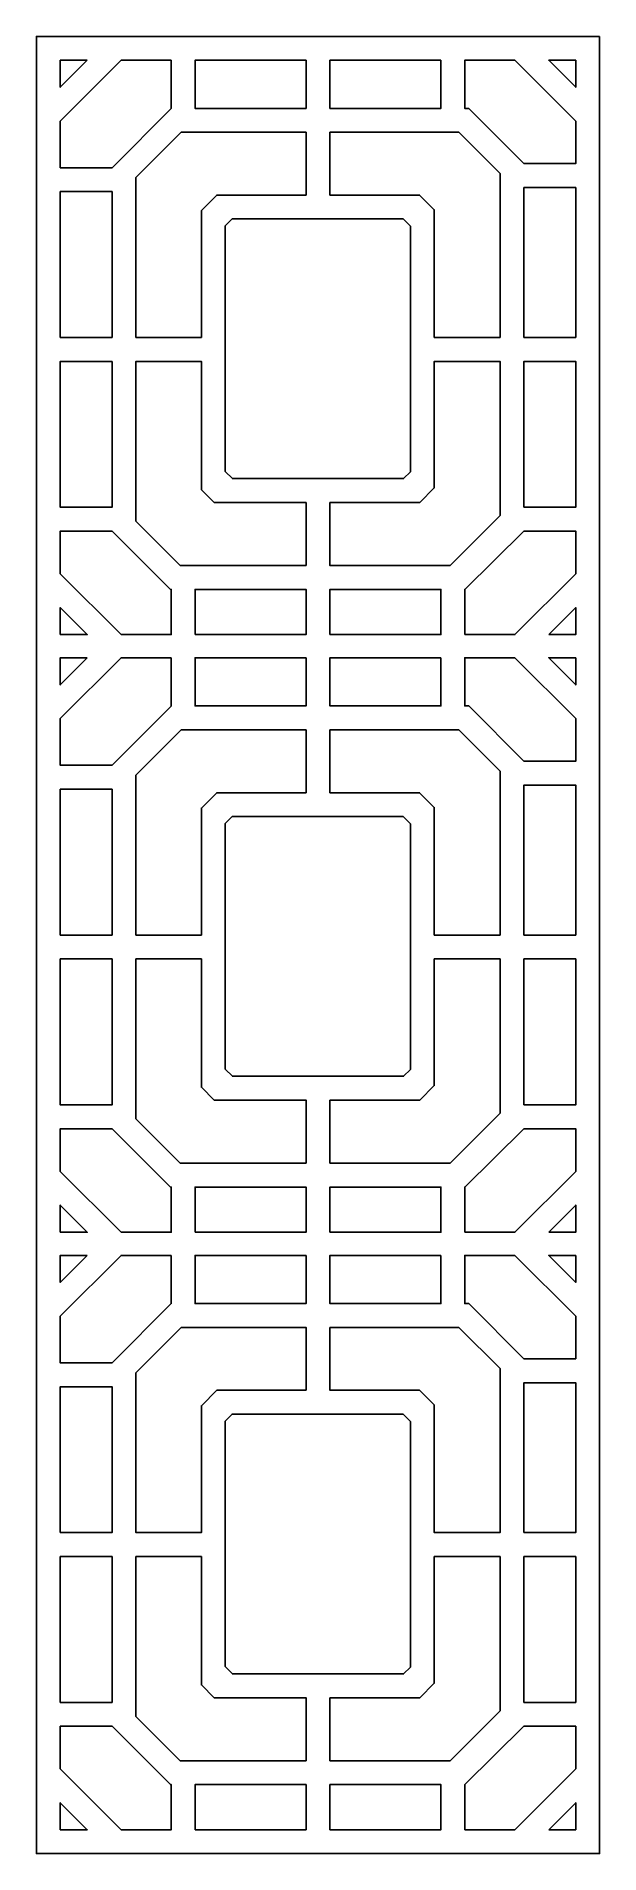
# Model space of a CAD drawing. Header units: centimetres. Extents: x -27 to -21.4, y -9 to 9.
import ezdxf

# ---------------------------------------------------------------- set-up
doc = ezdxf.new("R2010")
doc.units = ezdxf.units.CM
doc.header["$MEASUREMENT"] = 0
doc.layers.add('layer 1', color=7, linetype='Continuous')

msp = doc.modelspace()

# ---------------------------------------------------------------- linework, layer by layer
at = {"layer": 'layer 1', "color": 250}
for points, knots in [([(-21.41996, 9.00077), (-21.41996, 9.00077), (-26.99914, 9.00077), (-26.99914, 9.00077), (-26.99914, 9.00077), (-26.99914, 3.08145), (-26.99914, -3.08089), (-26.99914, -9.00021), (-26.99914, -9.00021), (-26.99914, -9.00021), (-21.41996, -9.00021), (-21.41996, -9.00021), (-21.41996, -9.00021), (-21.41996, -3.08089), (-21.41996, 3.08145), (-21.41996, 9.00077)], [0, 0, 0, 0, 0.2, 0.2, 0.2, 0.2, 0.4, 0.4, 0.4, 0.4, 0.6, 0.6, 0.6, 0.6, 1, 1, 1, 1]), ([(-25.6637, 8.76411), (-25.6637, 8.76411), (-26.16031, 8.76411), (-26.16031, 8.76411), (-26.16031, 8.76411), (-26.16031, 8.76411), (-26.76246, 8.16196), (-26.76246, 8.16196), (-26.76246, 8.16196), (-26.76246, 8.00791), (-26.76246, 7.85387), (-26.76246, 7.69982), (-26.76246, 7.69982), (-26.76246, 7.69982), (-26.24903, 7.69982), (-26.24903, 7.69982), (-26.24903, 7.69982), (-26.24903, 7.69982), (-25.6637, 8.28624), (-25.6637, 8.28624), (-25.6637, 8.28624), (-25.6637, 8.28624), (-25.6637, 8.76411), (-25.6637, 8.76411)], [0, 0, 0, 0, 0.14285714, 0.14285714, 0.14285714, 0.14285714, 0.28571429, 0.28571429, 0.28571429, 0.28571429, 0.42857143, 0.42857143, 0.42857143, 0.42857143, 0.57142857, 0.57142857, 0.57142857, 0.57142857, 0.71428571, 0.71428571, 0.71428571, 0.71428571, 1, 1, 1, 1]), ([(-26.49494, 8.76411), (-26.49494, 8.76411), (-26.76246, 8.76411), (-26.76246, 8.76411), (-26.76246, 8.76411), (-26.76246, 8.67493), (-26.76246, 8.58576), (-26.76246, 8.49659), (-26.76246, 8.49659), (-26.76246, 8.49659), (-26.49494, 8.76411), (-26.49494, 8.76411)], [0, 0, 0, 0, 0.25, 0.25, 0.25, 0.25, 0.5, 0.5, 0.5, 0.5, 1, 1, 1, 1]), ([(-24.32789, 8.76411), (-24.32789, 8.76411), (-25.42702, 8.76411), (-25.42702, 8.76411), (-25.42702, 8.76411), (-25.42702, 8.76411), (-25.42702, 8.28731), (-25.42702, 8.28731), (-25.42702, 8.28731), (-25.42702, 8.28731), (-24.32789, 8.28731), (-24.32789, 8.28731), (-24.32789, 8.28731), (-24.32789, 8.28731), (-24.32789, 8.76411), (-24.32789, 8.76411)], [0, 0, 0, 0, 0.2, 0.2, 0.2, 0.2, 0.4, 0.4, 0.4, 0.4, 0.6, 0.6, 0.6, 0.6, 1, 1, 1, 1]), ([(-22.99208, 8.76411), (-22.99208, 8.76411), (-24.09121, 8.76411), (-24.09121, 8.76411), (-24.09121, 8.76411), (-24.09121, 8.76411), (-24.09121, 8.28731), (-24.09121, 8.28731), (-24.09121, 8.28731), (-24.09121, 8.28731), (-22.99208, 8.28731), (-22.99208, 8.28731), (-22.99208, 8.28731), (-22.99208, 8.28731), (-22.99208, 8.76411), (-22.99208, 8.76411)], [0, 0, 0, 0, 0.2, 0.2, 0.2, 0.2, 0.4, 0.4, 0.4, 0.4, 0.6, 0.6, 0.6, 0.6, 1, 1, 1, 1]), ([(-22.25879, 8.76411), (-22.25879, 8.76411), (-22.7554, 8.76411), (-22.7554, 8.76411), (-22.7554, 8.76411), (-22.7554, 8.76411), (-22.7554, 8.28731), (-22.7554, 8.28731), (-22.7554, 8.28731), (-22.7554, 8.28731), (-22.71679, 8.28731), (-22.71679, 8.28731), (-22.71679, 8.28731), (-22.71679, 8.28731), (-22.17007, 7.74059), (-22.17007, 7.74059), (-22.17007, 7.74059), (-22.17007, 7.74059), (-22.17007, 7.73998), (-22.17007, 7.73998), (-22.17007, 7.73998), (-22.17007, 7.73998), (-21.65664, 7.73998), (-21.65664, 7.73998), (-21.65664, 7.73998), (-21.65664, 7.73998), (-21.65664, 8.16196), (-21.65664, 8.16196), (-21.65664, 8.16196), (-21.65664, 8.16196), (-22.25879, 8.76411), (-22.25879, 8.76411)], [0, 0, 0, 0, 0.11111111, 0.11111111, 0.11111111, 0.11111111, 0.22222222, 0.22222222, 0.22222222, 0.22222222, 0.33333333, 0.33333333, 0.33333333, 0.33333333, 0.44444444, 0.44444444, 0.44444444, 0.44444444, 0.55555556, 0.55555556, 0.55555556, 0.55555556, 0.66666667, 0.66666667, 0.66666667, 0.66666667, 0.77777778, 0.77777778, 0.77777778, 0.77777778, 1, 1, 1, 1]), ([(-21.65664, 8.76411), (-21.65664, 8.76411), (-21.92415, 8.76411), (-21.92415, 8.76411), (-21.92415, 8.76411), (-21.92415, 8.76411), (-21.65664, 8.49659), (-21.65664, 8.49659), (-21.65664, 8.49659), (-21.65664, 8.49659), (-21.65664, 8.76411), (-21.65664, 8.76411)], [0, 0, 0, 0, 0.25, 0.25, 0.25, 0.25, 0.5, 0.5, 0.5, 0.5, 1, 1, 1, 1]), ([(-24.32789, 7.42847), (-24.32789, 7.42847), (-24.32789, 8.05064), (-24.32789, 8.05064), (-24.32789, 8.05064), (-24.32789, 8.05064), (-25.5635, 8.05064), (-25.5635, 8.05064), (-25.5635, 8.05064), (-25.5635, 8.05064), (-26.01235, 7.60179), (-26.01235, 7.60179), (-26.01235, 7.60179), (-26.01235, 7.60179), (-26.01235, 6.01808), (-26.01235, 6.01808), (-26.01235, 6.01808), (-26.01235, 6.01808), (-25.36488, 6.01808), (-25.36488, 6.01808), (-25.36488, 6.01808), (-25.36488, 6.01808), (-25.36488, 7.27523), (-25.36488, 7.27523), (-25.36488, 7.27523), (-25.36488, 7.27523), (-25.21163, 7.42847), (-25.21163, 7.42847), (-25.21163, 7.42847), (-25.21163, 7.42847), (-24.32789, 7.42847), (-24.32789, 7.42847)], [0, 0, 0, 0, 0.11111111, 0.11111111, 0.11111111, 0.11111111, 0.22222222, 0.22222222, 0.22222222, 0.22222222, 0.33333333, 0.33333333, 0.33333333, 0.33333333, 0.44444444, 0.44444444, 0.44444444, 0.44444444, 0.55555556, 0.55555556, 0.55555556, 0.55555556, 0.66666667, 0.66666667, 0.66666667, 0.66666667, 0.77777778, 0.77777778, 0.77777778, 0.77777778, 1, 1, 1, 1]), ([(-24.09121, 8.05064), (-24.09121, 8.05064), (-24.09121, 7.42847), (-24.09121, 7.42847), (-24.09121, 7.42847), (-24.09121, 7.42847), (-23.20331, 7.42847), (-23.20331, 7.42847), (-23.20331, 7.42847), (-23.20331, 7.42847), (-23.05798, 7.28315), (-23.05798, 7.28315), (-23.05798, 7.28315), (-23.05798, 7.28315), (-23.05798, 6.01808), (-23.05798, 6.01808), (-23.05798, 6.01808), (-23.05798, 6.01808), (-22.40675, 6.01808), (-22.40675, 6.01808), (-22.40675, 6.01808), (-22.40675, 6.01808), (-22.40675, 7.64256), (-22.40675, 7.64256), (-22.40675, 7.64256), (-22.40675, 7.64256), (-22.81483, 8.05064), (-22.81483, 8.05064), (-22.81483, 8.05064), (-22.81483, 8.05064), (-24.09121, 8.05064), (-24.09121, 8.05064)], [0, 0, 0, 0, 0.11111111, 0.11111111, 0.11111111, 0.11111111, 0.22222222, 0.22222222, 0.22222222, 0.22222222, 0.33333333, 0.33333333, 0.33333333, 0.33333333, 0.44444444, 0.44444444, 0.44444444, 0.44444444, 0.55555556, 0.55555556, 0.55555556, 0.55555556, 0.66666667, 0.66666667, 0.66666667, 0.66666667, 0.77777778, 0.77777778, 0.77777778, 0.77777778, 1, 1, 1, 1]), ([(-26.76246, 6.01808), (-26.76246, 6.01808), (-26.24903, 6.01808), (-26.24903, 6.01808), (-26.24903, 6.01808), (-26.24903, 6.01808), (-26.24903, 7.46315), (-26.24903, 7.46315), (-26.24903, 7.46315), (-26.24903, 7.46315), (-26.76246, 7.46315), (-26.76246, 7.46315), (-26.76246, 7.46315), (-26.76246, 7.46315), (-26.76246, 6.01808), (-26.76246, 6.01808)], [0, 0, 0, 0, 0.2, 0.2, 0.2, 0.2, 0.4, 0.4, 0.4, 0.4, 0.6, 0.6, 0.6, 0.6, 1, 1, 1, 1]), ([(-22.17007, 6.01808), (-22.17007, 6.01808), (-21.65664, 6.01808), (-21.65664, 6.01808), (-21.65664, 6.01808), (-21.65664, 6.01808), (-21.65664, 7.50331), (-21.65664, 7.50331), (-21.65664, 7.50331), (-21.65664, 7.50331), (-22.17007, 7.50331), (-22.17007, 7.50331), (-22.17007, 7.50331), (-22.17007, 7.50331), (-22.17007, 6.01808), (-22.17007, 6.01808)], [0, 0, 0, 0, 0.2, 0.2, 0.2, 0.2, 0.4, 0.4, 0.4, 0.4, 0.6, 0.6, 0.6, 0.6, 1, 1, 1, 1]), ([(-23.29465, 7.11997), (-23.29465, 7.11997), (-23.29465, 4.68716), (-23.29465, 4.68716), (-23.29465, 4.68716), (-23.29465, 4.68716), (-23.36234, 4.61948), (-23.36234, 4.61948), (-23.36234, 4.61948), (-23.36234, 4.61948), (-25.05666, 4.61948), (-25.05666, 4.61948), (-25.05666, 4.61948), (-25.05666, 4.61948), (-25.1282, 4.69102), (-25.1282, 4.69102), (-25.1282, 4.69102), (-25.1282, 4.69102), (-25.1282, 7.12383), (-25.1282, 7.12383), (-25.1282, 7.12383), (-25.1282, 7.12383), (-25.06023, 7.1918), (-25.06023, 7.1918), (-25.06023, 7.1918), (-25.06023, 7.1918), (-23.36648, 7.1918), (-23.36648, 7.1918), (-23.36648, 7.1918), (-23.36648, 7.1918), (-23.29465, 7.11997), (-23.29465, 7.11997)], [0, 0, 0, 0, 0.11111111, 0.11111111, 0.11111111, 0.11111111, 0.22222222, 0.22222222, 0.22222222, 0.22222222, 0.33333333, 0.33333333, 0.33333333, 0.33333333, 0.44444444, 0.44444444, 0.44444444, 0.44444444, 0.55555556, 0.55555556, 0.55555556, 0.55555556, 0.66666667, 0.66666667, 0.66666667, 0.66666667, 0.77777778, 0.77777778, 0.77777778, 0.77777778, 1, 1, 1, 1]), ([(-26.24903, 5.78141), (-26.24903, 5.78141), (-26.76246, 5.78141), (-26.76246, 5.78141), (-26.76246, 5.78141), (-26.76246, 5.78141), (-26.76246, 4.33634), (-26.76246, 4.33634), (-26.76246, 4.33634), (-26.76246, 4.33634), (-26.24903, 4.33634), (-26.24903, 4.33634), (-26.24903, 4.33634), (-26.24903, 4.33634), (-26.24903, 5.78141), (-26.24903, 5.78141)], [0, 0, 0, 0, 0.2, 0.2, 0.2, 0.2, 0.4, 0.4, 0.4, 0.4, 0.6, 0.6, 0.6, 0.6, 1, 1, 1, 1]), ([(-24.32789, 3.75904), (-24.32789, 3.75904), (-24.32789, 4.38281), (-24.32789, 4.38281), (-24.32789, 4.38281), (-24.32789, 4.38281), (-25.23757, 4.38281), (-25.23757, 4.38281), (-25.23757, 4.38281), (-25.23757, 4.38281), (-25.36488, 4.51011), (-25.36488, 4.51011), (-25.36488, 4.51011), (-25.36488, 4.51011), (-25.36488, 5.78141), (-25.36488, 5.78141), (-25.36488, 5.78141), (-25.36488, 5.78141), (-26.01235, 5.78141), (-26.01235, 5.78141), (-26.01235, 5.78141), (-26.01235, 5.78141), (-26.01235, 4.19767), (-26.01235, 4.19767), (-26.01235, 4.19767), (-26.01235, 4.19767), (-25.57372, 3.75904), (-25.57372, 3.75904), (-25.57372, 3.75904), (-25.57372, 3.75904), (-24.32789, 3.75904), (-24.32789, 3.75904)], [0, 0, 0, 0, 0.11111111, 0.11111111, 0.11111111, 0.11111111, 0.22222222, 0.22222222, 0.22222222, 0.22222222, 0.33333333, 0.33333333, 0.33333333, 0.33333333, 0.44444444, 0.44444444, 0.44444444, 0.44444444, 0.55555556, 0.55555556, 0.55555556, 0.55555556, 0.66666667, 0.66666667, 0.66666667, 0.66666667, 0.77777778, 0.77777778, 0.77777778, 0.77777778, 1, 1, 1, 1]), ([(-24.09121, 4.38281), (-24.09121, 4.38281), (-24.09121, 3.75904), (-24.09121, 3.75904), (-24.09121, 3.75904), (-24.09121, 3.75904), (-22.90121, 3.75904), (-22.90121, 3.75904), (-22.90121, 3.75904), (-22.90121, 3.75904), (-22.40675, 4.2535), (-22.40675, 4.2535), (-22.40675, 4.2535), (-22.40675, 4.2535), (-22.40675, 5.78141), (-22.40675, 5.78141), (-22.40675, 5.78141), (-22.40675, 5.78141), (-23.05798, 5.78141), (-23.05798, 5.78141), (-23.05798, 5.78141), (-23.05798, 5.78141), (-23.05798, 4.52704), (-23.05798, 4.52704), (-23.05798, 4.52704), (-23.05798, 4.52704), (-23.20222, 4.38281), (-23.20222, 4.38281), (-23.20222, 4.38281), (-23.20222, 4.38281), (-24.09121, 4.38281), (-24.09121, 4.38281)], [0, 0, 0, 0, 0.11111111, 0.11111111, 0.11111111, 0.11111111, 0.22222222, 0.22222222, 0.22222222, 0.22222222, 0.33333333, 0.33333333, 0.33333333, 0.33333333, 0.44444444, 0.44444444, 0.44444444, 0.44444444, 0.55555556, 0.55555556, 0.55555556, 0.55555556, 0.66666667, 0.66666667, 0.66666667, 0.66666667, 0.77777778, 0.77777778, 0.77777778, 0.77777778, 1, 1, 1, 1]), ([(-22.17007, 4.33634), (-22.17007, 4.33634), (-21.65664, 4.33634), (-21.65664, 4.33634), (-21.65664, 4.33634), (-21.65664, 4.33634), (-21.65664, 5.78141), (-21.65664, 5.78141), (-21.65664, 5.78141), (-21.65664, 5.78141), (-22.17007, 5.78141), (-22.17007, 5.78141), (-22.17007, 5.78141), (-22.17007, 5.78141), (-22.17007, 4.33634), (-22.17007, 4.33634)], [0, 0, 0, 0, 0.2, 0.2, 0.2, 0.2, 0.4, 0.4, 0.4, 0.4, 0.6, 0.6, 0.6, 0.6, 1, 1, 1, 1]), ([(-26.16031, 3.07506), (-26.16031, 3.07506), (-25.6637, 3.07506), (-25.6637, 3.07506), (-25.6637, 3.07506), (-25.6637, 3.07506), (-25.6637, 3.52237), (-25.6637, 3.52237), (-25.6637, 3.52237), (-25.6637, 3.52237), (-25.67176, 3.52237), (-25.67176, 3.52237), (-25.67176, 3.52237), (-25.67176, 3.52237), (-26.24903, 4.09964), (-26.24903, 4.09964), (-26.24903, 4.09964), (-26.24903, 4.09964), (-26.24903, 4.09967), (-26.24903, 4.09967), (-26.24903, 4.09967), (-26.24903, 4.09967), (-26.76246, 4.09967), (-26.76246, 4.09967), (-26.76246, 4.09967), (-26.76246, 3.95885), (-26.76246, 3.81803), (-26.76246, 3.67722), (-26.76246, 3.67722), (-26.76246, 3.67722), (-26.16031, 3.07506), (-26.16031, 3.07506)], [0, 0, 0, 0, 0.11111111, 0.11111111, 0.11111111, 0.11111111, 0.22222222, 0.22222222, 0.22222222, 0.22222222, 0.33333333, 0.33333333, 0.33333333, 0.33333333, 0.44444444, 0.44444444, 0.44444444, 0.44444444, 0.55555556, 0.55555556, 0.55555556, 0.55555556, 0.66666667, 0.66666667, 0.66666667, 0.66666667, 0.77777778, 0.77777778, 0.77777778, 0.77777778, 1, 1, 1, 1]), ([(-22.7554, 3.07506), (-22.7554, 3.07506), (-22.25879, 3.07506), (-22.25879, 3.07506), (-22.25879, 3.07506), (-22.25879, 3.07506), (-21.65664, 3.67721), (-21.65664, 3.67721), (-21.65664, 3.67721), (-21.65664, 3.67721), (-21.65664, 4.09967), (-21.65664, 4.09967), (-21.65664, 4.09967), (-21.65664, 4.09967), (-22.17037, 4.09967), (-22.17037, 4.09967), (-22.17037, 4.09967), (-22.17037, 4.09967), (-22.7549, 3.52237), (-22.7549, 3.52237), (-22.7549, 3.52237), (-22.7549, 3.52237), (-22.7554, 3.52237), (-22.7554, 3.52237), (-22.7554, 3.52237), (-22.7554, 3.52237), (-22.7554, 3.07506), (-22.7554, 3.07506)], [0, 0, 0, 0, 0.125, 0.125, 0.125, 0.125, 0.25, 0.25, 0.25, 0.25, 0.375, 0.375, 0.375, 0.375, 0.5, 0.5, 0.5, 0.5, 0.625, 0.625, 0.625, 0.625, 0.75, 0.75, 0.75, 0.75, 1, 1, 1, 1]), ([(-25.42702, 3.07506), (-25.42702, 3.07506), (-24.32789, 3.07506), (-24.32789, 3.07506), (-24.32789, 3.07506), (-24.32789, 3.07506), (-24.32789, 3.52237), (-24.32789, 3.52237), (-24.32789, 3.52237), (-24.32789, 3.52237), (-25.42702, 3.52237), (-25.42702, 3.52237), (-25.42702, 3.52237), (-25.42702, 3.52237), (-25.42702, 3.07506), (-25.42702, 3.07506)], [0, 0, 0, 0, 0.2, 0.2, 0.2, 0.2, 0.4, 0.4, 0.4, 0.4, 0.6, 0.6, 0.6, 0.6, 1, 1, 1, 1]), ([(-24.09121, 3.07506), (-24.09121, 3.07506), (-22.99208, 3.07506), (-22.99208, 3.07506), (-22.99208, 3.07506), (-22.99208, 3.07506), (-22.99208, 3.52237), (-22.99208, 3.52237), (-22.99208, 3.52237), (-22.99208, 3.52237), (-24.09121, 3.52237), (-24.09121, 3.52237), (-24.09121, 3.52237), (-24.09121, 3.52237), (-24.09121, 3.07506), (-24.09121, 3.07506)], [0, 0, 0, 0, 0.2, 0.2, 0.2, 0.2, 0.4, 0.4, 0.4, 0.4, 0.6, 0.6, 0.6, 0.6, 1, 1, 1, 1]), ([(-26.76246, 3.07506), (-26.76246, 3.07506), (-26.49494, 3.07506), (-26.49494, 3.07506), (-26.49494, 3.07506), (-26.49494, 3.07506), (-26.76246, 3.34259), (-26.76246, 3.34259), (-26.76246, 3.34259), (-26.76246, 3.25341), (-26.76246, 3.16424), (-26.76246, 3.07506)], [0, 0, 0, 0, 0.25, 0.25, 0.25, 0.25, 0.5, 0.5, 0.5, 0.5, 1, 1, 1, 1]), ([(-21.92415, 3.07506), (-21.92415, 3.07506), (-21.65664, 3.07506), (-21.65664, 3.07506), (-21.65664, 3.07506), (-21.65664, 3.07506), (-21.65664, 3.34258), (-21.65664, 3.34258), (-21.65664, 3.34258), (-21.65664, 3.34258), (-21.92415, 3.07506), (-21.92415, 3.07506)], [0, 0, 0, 0, 0.25, 0.25, 0.25, 0.25, 0.5, 0.5, 0.5, 0.5, 1, 1, 1, 1]), ([(-25.6637, 2.8448), (-25.6637, 2.8448), (-26.16031, 2.8448), (-26.16031, 2.8448), (-26.16031, 2.8448), (-26.16031, 2.8448), (-26.76246, 2.24265), (-26.76246, 2.24265), (-26.76246, 2.24265), (-26.76246, 2.0886), (-26.76246, 1.93456), (-26.76246, 1.78051), (-26.76246, 1.78051), (-26.76246, 1.78051), (-26.24903, 1.78051), (-26.24903, 1.78051), (-26.24903, 1.78051), (-26.24903, 1.78051), (-25.66261, 2.36693), (-25.66261, 2.36693), (-25.66261, 2.36693), (-25.66261, 2.36693), (-25.6637, 2.36693), (-25.6637, 2.36693), (-25.6637, 2.36693), (-25.6637, 2.36693), (-25.6637, 2.8448), (-25.6637, 2.8448)], [0, 0, 0, 0, 0.125, 0.125, 0.125, 0.125, 0.25, 0.25, 0.25, 0.25, 0.375, 0.375, 0.375, 0.375, 0.5, 0.5, 0.5, 0.5, 0.625, 0.625, 0.625, 0.625, 0.75, 0.75, 0.75, 0.75, 1, 1, 1, 1]), ([(-26.49494, 2.8448), (-26.49494, 2.8448), (-26.76246, 2.8448), (-26.76246, 2.8448), (-26.76246, 2.8448), (-26.76246, 2.75563), (-26.76246, 2.66645), (-26.76246, 2.57728), (-26.76246, 2.57728), (-26.76246, 2.57728), (-26.49494, 2.8448), (-26.49494, 2.8448)], [0, 0, 0, 0, 0.25, 0.25, 0.25, 0.25, 0.5, 0.5, 0.5, 0.5, 1, 1, 1, 1]), ([(-24.32789, 2.8448), (-24.32789, 2.8448), (-25.42702, 2.8448), (-25.42702, 2.8448), (-25.42702, 2.8448), (-25.42702, 2.8448), (-25.42702, 2.368), (-25.42702, 2.368), (-25.42702, 2.368), (-25.42702, 2.368), (-24.32789, 2.368), (-24.32789, 2.368), (-24.32789, 2.368), (-24.32789, 2.368), (-24.32789, 2.8448), (-24.32789, 2.8448)], [0, 0, 0, 0, 0.2, 0.2, 0.2, 0.2, 0.4, 0.4, 0.4, 0.4, 0.6, 0.6, 0.6, 0.6, 1, 1, 1, 1]), ([(-22.99208, 2.8448), (-22.99208, 2.8448), (-24.09121, 2.8448), (-24.09121, 2.8448), (-24.09121, 2.8448), (-24.09121, 2.8448), (-24.09121, 2.368), (-24.09121, 2.368), (-24.09121, 2.368), (-24.09121, 2.368), (-22.99208, 2.368), (-22.99208, 2.368), (-22.99208, 2.368), (-22.99208, 2.368), (-22.99208, 2.8448), (-22.99208, 2.8448)], [0, 0, 0, 0, 0.2, 0.2, 0.2, 0.2, 0.4, 0.4, 0.4, 0.4, 0.6, 0.6, 0.6, 0.6, 1, 1, 1, 1]), ([(-22.25879, 2.8448), (-22.25879, 2.8448), (-22.7554, 2.8448), (-22.7554, 2.8448), (-22.7554, 2.8448), (-22.7554, 2.8448), (-22.7554, 2.368), (-22.7554, 2.368), (-22.7554, 2.368), (-22.7554, 2.368), (-22.71679, 2.368), (-22.71679, 2.368), (-22.71679, 2.368), (-22.71679, 2.368), (-22.17007, 1.82128), (-22.17007, 1.82128), (-22.17007, 1.82128), (-22.17007, 1.82128), (-22.17007, 1.82068), (-22.17007, 1.82068), (-22.17007, 1.82068), (-22.17007, 1.82068), (-21.65664, 1.82068), (-21.65664, 1.82068), (-21.65664, 1.82068), (-21.65664, 1.82068), (-21.65664, 2.24265), (-21.65664, 2.24265), (-21.65664, 2.24265), (-21.65664, 2.24265), (-22.25879, 2.8448), (-22.25879, 2.8448)], [0, 0, 0, 0, 0.11111111, 0.11111111, 0.11111111, 0.11111111, 0.22222222, 0.22222222, 0.22222222, 0.22222222, 0.33333333, 0.33333333, 0.33333333, 0.33333333, 0.44444444, 0.44444444, 0.44444444, 0.44444444, 0.55555556, 0.55555556, 0.55555556, 0.55555556, 0.66666667, 0.66666667, 0.66666667, 0.66666667, 0.77777778, 0.77777778, 0.77777778, 0.77777778, 1, 1, 1, 1]), ([(-21.65664, 2.8448), (-21.65664, 2.8448), (-21.92415, 2.8448), (-21.92415, 2.8448), (-21.92415, 2.8448), (-21.92415, 2.8448), (-21.65664, 2.57728), (-21.65664, 2.57728), (-21.65664, 2.57728), (-21.65664, 2.57728), (-21.65664, 2.8448), (-21.65664, 2.8448)], [0, 0, 0, 0, 0.25, 0.25, 0.25, 0.25, 0.5, 0.5, 0.5, 0.5, 1, 1, 1, 1]), ([(-24.32789, 1.50917), (-24.32789, 1.50917), (-24.32789, 2.13133), (-24.32789, 2.13133), (-24.32789, 2.13133), (-24.32789, 2.13133), (-25.5635, 2.13133), (-25.5635, 2.13133), (-25.5635, 2.13133), (-25.5635, 2.13133), (-26.01235, 1.68248), (-26.01235, 1.68248), (-26.01235, 1.68248), (-26.01235, 1.68248), (-26.01235, 0.09877), (-26.01235, 0.09877), (-26.01235, 0.09877), (-26.01235, 0.09877), (-25.36488, 0.09877), (-25.36488, 0.09877), (-25.36488, 0.09877), (-25.36488, 0.09877), (-25.36488, 1.35592), (-25.36488, 1.35592), (-25.36488, 1.35592), (-25.36488, 1.35592), (-25.21163, 1.50917), (-25.21163, 1.50917), (-25.21163, 1.50917), (-25.21163, 1.50917), (-24.32789, 1.50917), (-24.32789, 1.50917)], [0, 0, 0, 0, 0.11111111, 0.11111111, 0.11111111, 0.11111111, 0.22222222, 0.22222222, 0.22222222, 0.22222222, 0.33333333, 0.33333333, 0.33333333, 0.33333333, 0.44444444, 0.44444444, 0.44444444, 0.44444444, 0.55555556, 0.55555556, 0.55555556, 0.55555556, 0.66666667, 0.66666667, 0.66666667, 0.66666667, 0.77777778, 0.77777778, 0.77777778, 0.77777778, 1, 1, 1, 1]), ([(-24.09121, 2.13133), (-24.09121, 2.13133), (-24.09121, 1.50917), (-24.09121, 1.50917), (-24.09121, 1.50917), (-24.09121, 1.50917), (-23.20331, 1.50917), (-23.20331, 1.50917), (-23.20331, 1.50917), (-23.20331, 1.50917), (-23.05798, 1.36384), (-23.05798, 1.36384), (-23.05798, 1.36384), (-23.05798, 1.36384), (-23.05798, 0.09877), (-23.05798, 0.09877), (-23.05798, 0.09877), (-23.05798, 0.09877), (-22.40675, 0.09877), (-22.40675, 0.09877), (-22.40675, 0.09877), (-22.40675, 0.09877), (-22.40675, 1.72325), (-22.40675, 1.72325), (-22.40675, 1.72325), (-22.40675, 1.72325), (-22.81483, 2.13133), (-22.81483, 2.13133), (-22.81483, 2.13133), (-22.81483, 2.13133), (-24.09121, 2.13133), (-24.09121, 2.13133)], [0, 0, 0, 0, 0.11111111, 0.11111111, 0.11111111, 0.11111111, 0.22222222, 0.22222222, 0.22222222, 0.22222222, 0.33333333, 0.33333333, 0.33333333, 0.33333333, 0.44444444, 0.44444444, 0.44444444, 0.44444444, 0.55555556, 0.55555556, 0.55555556, 0.55555556, 0.66666667, 0.66666667, 0.66666667, 0.66666667, 0.77777778, 0.77777778, 0.77777778, 0.77777778, 1, 1, 1, 1]), ([(-26.76246, 0.09877), (-26.76246, 0.09877), (-26.24903, 0.09877), (-26.24903, 0.09877), (-26.24903, 0.09877), (-26.24903, 0.09877), (-26.24903, 1.54384), (-26.24903, 1.54384), (-26.24903, 1.54384), (-26.24903, 1.54384), (-26.76246, 1.54384), (-26.76246, 1.54384), (-26.76246, 1.54384), (-26.76246, 1.54384), (-26.76246, 0.09877), (-26.76246, 0.09877)], [0, 0, 0, 0, 0.2, 0.2, 0.2, 0.2, 0.4, 0.4, 0.4, 0.4, 0.6, 0.6, 0.6, 0.6, 1, 1, 1, 1]), ([(-22.17007, 0.09877), (-22.17007, 0.09877), (-21.65664, 0.09877), (-21.65664, 0.09877), (-21.65664, 0.09877), (-21.65664, 0.09877), (-21.65664, 1.584), (-21.65664, 1.584), (-21.65664, 1.584), (-21.65664, 1.584), (-22.17007, 1.584), (-22.17007, 1.584), (-22.17007, 1.584), (-22.17007, 1.584), (-22.17007, 0.09877), (-22.17007, 0.09877)], [0, 0, 0, 0, 0.2, 0.2, 0.2, 0.2, 0.4, 0.4, 0.4, 0.4, 0.6, 0.6, 0.6, 0.6, 1, 1, 1, 1]), ([(-23.29465, 1.20066), (-23.29465, 1.20066), (-23.29465, -1.23215), (-23.29465, -1.23215), (-23.29465, -1.23215), (-23.29465, -1.23215), (-23.36234, -1.29983), (-23.36234, -1.29983), (-23.36234, -1.29983), (-23.36234, -1.29983), (-25.05666, -1.29983), (-25.05666, -1.29983), (-25.05666, -1.29983), (-25.05666, -1.29983), (-25.1282, -1.22829), (-25.1282, -1.22829), (-25.1282, -1.22829), (-25.1282, -1.22829), (-25.1282, 1.20452), (-25.1282, 1.20452), (-25.1282, 1.20452), (-25.1282, 1.20452), (-25.06023, 1.27249), (-25.06023, 1.27249), (-25.06023, 1.27249), (-25.06023, 1.27249), (-23.36648, 1.27249), (-23.36648, 1.27249), (-23.36648, 1.27249), (-23.36648, 1.27249), (-23.29465, 1.20066), (-23.29465, 1.20066)], [0, 0, 0, 0, 0.11111111, 0.11111111, 0.11111111, 0.11111111, 0.22222222, 0.22222222, 0.22222222, 0.22222222, 0.33333333, 0.33333333, 0.33333333, 0.33333333, 0.44444444, 0.44444444, 0.44444444, 0.44444444, 0.55555556, 0.55555556, 0.55555556, 0.55555556, 0.66666667, 0.66666667, 0.66666667, 0.66666667, 0.77777778, 0.77777778, 0.77777778, 0.77777778, 1, 1, 1, 1]), ([(-26.24903, -0.1379), (-26.24903, -0.1379), (-26.76246, -0.1379), (-26.76246, -0.1379), (-26.76246, -0.1379), (-26.76246, -0.1379), (-26.76246, -1.58296), (-26.76246, -1.58296), (-26.76246, -1.58296), (-26.76246, -1.58296), (-26.24903, -1.58296), (-26.24903, -1.58296), (-26.24903, -1.58296), (-26.24903, -1.58296), (-26.24903, -0.1379), (-26.24903, -0.1379)], [0, 0, 0, 0, 0.2, 0.2, 0.2, 0.2, 0.4, 0.4, 0.4, 0.4, 0.6, 0.6, 0.6, 0.6, 1, 1, 1, 1]), ([(-24.32789, -2.16027), (-24.32789, -2.16027), (-24.32789, -1.5365), (-24.32789, -1.5365), (-24.32789, -1.5365), (-24.32789, -1.5365), (-25.23757, -1.5365), (-25.23757, -1.5365), (-25.23757, -1.5365), (-25.23757, -1.5365), (-25.36488, -1.40919), (-25.36488, -1.40919), (-25.36488, -1.40919), (-25.36488, -1.40919), (-25.36488, -0.1379), (-25.36488, -0.1379), (-25.36488, -0.1379), (-25.36488, -0.1379), (-26.01235, -0.1379), (-26.01235, -0.1379), (-26.01235, -0.1379), (-26.01235, -0.1379), (-26.01235, -1.72164), (-26.01235, -1.72164), (-26.01235, -1.72164), (-26.01235, -1.72164), (-25.57372, -2.16027), (-25.57372, -2.16027), (-25.57372, -2.16027), (-25.57372, -2.16027), (-24.32789, -2.16027), (-24.32789, -2.16027)], [0, 0, 0, 0, 0.11111111, 0.11111111, 0.11111111, 0.11111111, 0.22222222, 0.22222222, 0.22222222, 0.22222222, 0.33333333, 0.33333333, 0.33333333, 0.33333333, 0.44444444, 0.44444444, 0.44444444, 0.44444444, 0.55555556, 0.55555556, 0.55555556, 0.55555556, 0.66666667, 0.66666667, 0.66666667, 0.66666667, 0.77777778, 0.77777778, 0.77777778, 0.77777778, 1, 1, 1, 1]), ([(-24.09121, -1.5365), (-24.09121, -1.5365), (-24.09121, -2.16027), (-24.09121, -2.16027), (-24.09121, -2.16027), (-24.09121, -2.16027), (-22.90121, -2.16027), (-22.90121, -2.16027), (-22.90121, -2.16027), (-22.90121, -2.16027), (-22.40675, -1.6658), (-22.40675, -1.6658), (-22.40675, -1.6658), (-22.40675, -1.6658), (-22.40675, -0.1379), (-22.40675, -0.1379), (-22.40675, -0.1379), (-22.40675, -0.1379), (-23.05798, -0.1379), (-23.05798, -0.1379), (-23.05798, -0.1379), (-23.05798, -0.1379), (-23.05798, -1.39227), (-23.05798, -1.39227), (-23.05798, -1.39227), (-23.05798, -1.39227), (-23.20222, -1.5365), (-23.20222, -1.5365), (-23.20222, -1.5365), (-23.20222, -1.5365), (-24.09121, -1.5365), (-24.09121, -1.5365)], [0, 0, 0, 0, 0.11111111, 0.11111111, 0.11111111, 0.11111111, 0.22222222, 0.22222222, 0.22222222, 0.22222222, 0.33333333, 0.33333333, 0.33333333, 0.33333333, 0.44444444, 0.44444444, 0.44444444, 0.44444444, 0.55555556, 0.55555556, 0.55555556, 0.55555556, 0.66666667, 0.66666667, 0.66666667, 0.66666667, 0.77777778, 0.77777778, 0.77777778, 0.77777778, 1, 1, 1, 1]), ([(-22.17007, -1.58296), (-22.17007, -1.58296), (-21.65664, -1.58296), (-21.65664, -1.58296), (-21.65664, -1.58296), (-21.65664, -1.58296), (-21.65664, -0.1379), (-21.65664, -0.1379), (-21.65664, -0.1379), (-21.65664, -0.1379), (-22.17007, -0.1379), (-22.17007, -0.1379), (-22.17007, -0.1379), (-22.17007, -0.1379), (-22.17007, -1.58296), (-22.17007, -1.58296)], [0, 0, 0, 0, 0.2, 0.2, 0.2, 0.2, 0.4, 0.4, 0.4, 0.4, 0.6, 0.6, 0.6, 0.6, 1, 1, 1, 1]), ([(-26.16031, -2.84424), (-26.16031, -2.84424), (-25.6637, -2.84424), (-25.6637, -2.84424), (-25.6637, -2.84424), (-25.6637, -2.84424), (-25.6637, -2.39694), (-25.6637, -2.39694), (-25.6637, -2.39694), (-25.6637, -2.39694), (-25.67176, -2.39694), (-25.67176, -2.39694), (-25.67176, -2.39694), (-25.67176, -2.39694), (-26.24903, -1.81967), (-26.24903, -1.81967), (-26.24903, -1.81967), (-26.24903, -1.81967), (-26.24903, -1.81964), (-26.24903, -1.81964), (-26.24903, -1.81964), (-26.24903, -1.81964), (-26.76246, -1.81964), (-26.76246, -1.81964), (-26.76246, -1.81964), (-26.76246, -1.96046), (-26.76246, -2.10128), (-26.76246, -2.24209), (-26.76246, -2.24209), (-26.76246, -2.24209), (-26.16031, -2.84424), (-26.16031, -2.84424)], [0, 0, 0, 0, 0.11111111, 0.11111111, 0.11111111, 0.11111111, 0.22222222, 0.22222222, 0.22222222, 0.22222222, 0.33333333, 0.33333333, 0.33333333, 0.33333333, 0.44444444, 0.44444444, 0.44444444, 0.44444444, 0.55555556, 0.55555556, 0.55555556, 0.55555556, 0.66666667, 0.66666667, 0.66666667, 0.66666667, 0.77777778, 0.77777778, 0.77777778, 0.77777778, 1, 1, 1, 1]), ([(-22.7554, -2.84424), (-22.7554, -2.84424), (-22.25879, -2.84424), (-22.25879, -2.84424), (-22.25879, -2.84424), (-22.25879, -2.84424), (-21.65664, -2.24209), (-21.65664, -2.24209), (-21.65664, -2.24209), (-21.65664, -2.24209), (-21.65664, -1.81964), (-21.65664, -1.81964), (-21.65664, -1.81964), (-21.65664, -1.81964), (-22.17037, -1.81964), (-22.17037, -1.81964), (-22.17037, -1.81964), (-22.17037, -1.81964), (-22.7549, -2.39694), (-22.7549, -2.39694), (-22.7549, -2.39694), (-22.7549, -2.39694), (-22.7554, -2.39694), (-22.7554, -2.39694), (-22.7554, -2.39694), (-22.7554, -2.39694), (-22.7554, -2.84424), (-22.7554, -2.84424)], [0, 0, 0, 0, 0.125, 0.125, 0.125, 0.125, 0.25, 0.25, 0.25, 0.25, 0.375, 0.375, 0.375, 0.375, 0.5, 0.5, 0.5, 0.5, 0.625, 0.625, 0.625, 0.625, 0.75, 0.75, 0.75, 0.75, 1, 1, 1, 1]), ([(-25.42702, -2.84424), (-25.42702, -2.84424), (-24.32789, -2.84424), (-24.32789, -2.84424), (-24.32789, -2.84424), (-24.32789, -2.84424), (-24.32789, -2.39694), (-24.32789, -2.39694), (-24.32789, -2.39694), (-24.32789, -2.39694), (-25.42702, -2.39694), (-25.42702, -2.39694), (-25.42702, -2.39694), (-25.42702, -2.39694), (-25.42702, -2.84424), (-25.42702, -2.84424)], [0, 0, 0, 0, 0.2, 0.2, 0.2, 0.2, 0.4, 0.4, 0.4, 0.4, 0.6, 0.6, 0.6, 0.6, 1, 1, 1, 1]), ([(-24.09121, -2.84424), (-24.09121, -2.84424), (-22.99208, -2.84424), (-22.99208, -2.84424), (-22.99208, -2.84424), (-22.99208, -2.84424), (-22.99208, -2.39694), (-22.99208, -2.39694), (-22.99208, -2.39694), (-22.99208, -2.39694), (-24.09121, -2.39694), (-24.09121, -2.39694), (-24.09121, -2.39694), (-24.09121, -2.39694), (-24.09121, -2.84424), (-24.09121, -2.84424)], [0, 0, 0, 0, 0.2, 0.2, 0.2, 0.2, 0.4, 0.4, 0.4, 0.4, 0.6, 0.6, 0.6, 0.6, 1, 1, 1, 1]), ([(-26.76246, -2.84424), (-26.76246, -2.84424), (-26.49494, -2.84424), (-26.49494, -2.84424), (-26.49494, -2.84424), (-26.49494, -2.84424), (-26.76246, -2.57672), (-26.76246, -2.57672), (-26.76246, -2.57672), (-26.76246, -2.6659), (-26.76246, -2.75507), (-26.76246, -2.84424)], [0, 0, 0, 0, 0.25, 0.25, 0.25, 0.25, 0.5, 0.5, 0.5, 0.5, 1, 1, 1, 1]), ([(-21.92415, -2.84424), (-21.92415, -2.84424), (-21.65664, -2.84424), (-21.65664, -2.84424), (-21.65664, -2.84424), (-21.65664, -2.84424), (-21.65664, -2.57673), (-21.65664, -2.57673), (-21.65664, -2.57673), (-21.65664, -2.57673), (-21.92415, -2.84424), (-21.92415, -2.84424)], [0, 0, 0, 0, 0.25, 0.25, 0.25, 0.25, 0.5, 0.5, 0.5, 0.5, 1, 1, 1, 1]), ([(-25.6637, -3.07451), (-25.6637, -3.07451), (-26.16031, -3.07451), (-26.16031, -3.07451), (-26.16031, -3.07451), (-26.16031, -3.07451), (-26.76246, -3.67666), (-26.76246, -3.67666), (-26.76246, -3.67666), (-26.76246, -3.83071), (-26.76246, -3.98475), (-26.76246, -4.13879), (-26.76246, -4.13879), (-26.76246, -4.13879), (-26.24903, -4.13879), (-26.24903, -4.13879), (-26.24903, -4.13879), (-26.24903, -4.13879), (-25.66261, -3.55238), (-25.66261, -3.55238), (-25.66261, -3.55238), (-25.66261, -3.55238), (-25.6637, -3.55238), (-25.6637, -3.55238), (-25.6637, -3.55238), (-25.6637, -3.55238), (-25.6637, -3.07451), (-25.6637, -3.07451)], [0, 0, 0, 0, 0.125, 0.125, 0.125, 0.125, 0.25, 0.25, 0.25, 0.25, 0.375, 0.375, 0.375, 0.375, 0.5, 0.5, 0.5, 0.5, 0.625, 0.625, 0.625, 0.625, 0.75, 0.75, 0.75, 0.75, 1, 1, 1, 1]), ([(-26.49494, -3.07451), (-26.49494, -3.07451), (-26.76246, -3.07451), (-26.76246, -3.07451), (-26.76246, -3.07451), (-26.76246, -3.16368), (-26.76246, -3.25285), (-26.76246, -3.34203), (-26.76246, -3.34203), (-26.76246, -3.34203), (-26.49494, -3.07451), (-26.49494, -3.07451)], [0, 0, 0, 0, 0.25, 0.25, 0.25, 0.25, 0.5, 0.5, 0.5, 0.5, 1, 1, 1, 1]), ([(-24.32789, -3.07451), (-24.32789, -3.07451), (-25.42702, -3.07451), (-25.42702, -3.07451), (-25.42702, -3.07451), (-25.42702, -3.07451), (-25.42702, -3.55131), (-25.42702, -3.55131), (-25.42702, -3.55131), (-25.42702, -3.55131), (-24.32789, -3.55131), (-24.32789, -3.55131), (-24.32789, -3.55131), (-24.32789, -3.55131), (-24.32789, -3.07451), (-24.32789, -3.07451)], [0, 0, 0, 0, 0.2, 0.2, 0.2, 0.2, 0.4, 0.4, 0.4, 0.4, 0.6, 0.6, 0.6, 0.6, 1, 1, 1, 1]), ([(-22.99208, -3.07451), (-22.99208, -3.07451), (-24.09121, -3.07451), (-24.09121, -3.07451), (-24.09121, -3.07451), (-24.09121, -3.07451), (-24.09121, -3.55131), (-24.09121, -3.55131), (-24.09121, -3.55131), (-24.09121, -3.55131), (-22.99208, -3.55131), (-22.99208, -3.55131), (-22.99208, -3.55131), (-22.99208, -3.55131), (-22.99208, -3.07451), (-22.99208, -3.07451)], [0, 0, 0, 0, 0.2, 0.2, 0.2, 0.2, 0.4, 0.4, 0.4, 0.4, 0.6, 0.6, 0.6, 0.6, 1, 1, 1, 1]), ([(-22.25879, -3.07451), (-22.25879, -3.07451), (-22.7554, -3.07451), (-22.7554, -3.07451), (-22.7554, -3.07451), (-22.7554, -3.07451), (-22.7554, -3.55131), (-22.7554, -3.55131), (-22.7554, -3.55131), (-22.7554, -3.55131), (-22.71679, -3.55131), (-22.71679, -3.55131), (-22.71679, -3.55131), (-22.71679, -3.55131), (-22.17007, -4.09803), (-22.17007, -4.09803), (-22.17007, -4.09803), (-22.17007, -4.09803), (-22.17007, -4.09863), (-22.17007, -4.09863), (-22.17007, -4.09863), (-22.17007, -4.09863), (-21.65664, -4.09863), (-21.65664, -4.09863), (-21.65664, -4.09863), (-21.65664, -4.09863), (-21.65664, -3.67666), (-21.65664, -3.67666), (-21.65664, -3.67666), (-21.65664, -3.67666), (-22.25879, -3.07451), (-22.25879, -3.07451)], [0, 0, 0, 0, 0.11111111, 0.11111111, 0.11111111, 0.11111111, 0.22222222, 0.22222222, 0.22222222, 0.22222222, 0.33333333, 0.33333333, 0.33333333, 0.33333333, 0.44444444, 0.44444444, 0.44444444, 0.44444444, 0.55555556, 0.55555556, 0.55555556, 0.55555556, 0.66666667, 0.66666667, 0.66666667, 0.66666667, 0.77777778, 0.77777778, 0.77777778, 0.77777778, 1, 1, 1, 1]), ([(-21.65664, -3.07451), (-21.65664, -3.07451), (-21.92415, -3.07451), (-21.92415, -3.07451), (-21.92415, -3.07451), (-21.92415, -3.07451), (-21.65664, -3.34202), (-21.65664, -3.34202), (-21.65664, -3.34202), (-21.65664, -3.34202), (-21.65664, -3.07451), (-21.65664, -3.07451)], [0, 0, 0, 0, 0.25, 0.25, 0.25, 0.25, 0.5, 0.5, 0.5, 0.5, 1, 1, 1, 1]), ([(-24.32789, -4.41014), (-24.32789, -4.41014), (-24.32789, -3.78798), (-24.32789, -3.78798), (-24.32789, -3.78798), (-24.32789, -3.78798), (-25.5635, -3.78798), (-25.5635, -3.78798), (-25.5635, -3.78798), (-25.5635, -3.78798), (-26.01235, -4.23683), (-26.01235, -4.23683), (-26.01235, -4.23683), (-26.01235, -4.23683), (-26.01235, -5.82053), (-26.01235, -5.82053), (-26.01235, -5.82053), (-26.01235, -5.82053), (-25.36488, -5.82053), (-25.36488, -5.82053), (-25.36488, -5.82053), (-25.36488, -5.82053), (-25.36488, -4.56339), (-25.36488, -4.56339), (-25.36488, -4.56339), (-25.36488, -4.56339), (-25.21163, -4.41014), (-25.21163, -4.41014), (-25.21163, -4.41014), (-25.21163, -4.41014), (-24.32789, -4.41014), (-24.32789, -4.41014)], [0, 0, 0, 0, 0.11111111, 0.11111111, 0.11111111, 0.11111111, 0.22222222, 0.22222222, 0.22222222, 0.22222222, 0.33333333, 0.33333333, 0.33333333, 0.33333333, 0.44444444, 0.44444444, 0.44444444, 0.44444444, 0.55555556, 0.55555556, 0.55555556, 0.55555556, 0.66666667, 0.66666667, 0.66666667, 0.66666667, 0.77777778, 0.77777778, 0.77777778, 0.77777778, 1, 1, 1, 1]), ([(-24.09121, -3.78798), (-24.09121, -3.78798), (-24.09121, -4.41014), (-24.09121, -4.41014), (-24.09121, -4.41014), (-24.09121, -4.41014), (-23.20331, -4.41014), (-23.20331, -4.41014), (-23.20331, -4.41014), (-23.20331, -4.41014), (-23.05798, -4.55546), (-23.05798, -4.55546), (-23.05798, -4.55546), (-23.05798, -4.55546), (-23.05798, -5.82053), (-23.05798, -5.82053), (-23.05798, -5.82053), (-23.05798, -5.82053), (-22.40675, -5.82053), (-22.40675, -5.82053), (-22.40675, -5.82053), (-22.40675, -5.82053), (-22.40675, -4.19606), (-22.40675, -4.19606), (-22.40675, -4.19606), (-22.40675, -4.19606), (-22.81483, -3.78798), (-22.81483, -3.78798), (-22.81483, -3.78798), (-22.81483, -3.78798), (-24.09121, -3.78798), (-24.09121, -3.78798)], [0, 0, 0, 0, 0.11111111, 0.11111111, 0.11111111, 0.11111111, 0.22222222, 0.22222222, 0.22222222, 0.22222222, 0.33333333, 0.33333333, 0.33333333, 0.33333333, 0.44444444, 0.44444444, 0.44444444, 0.44444444, 0.55555556, 0.55555556, 0.55555556, 0.55555556, 0.66666667, 0.66666667, 0.66666667, 0.66666667, 0.77777778, 0.77777778, 0.77777778, 0.77777778, 1, 1, 1, 1]), ([(-26.76246, -5.82053), (-26.76246, -5.82053), (-26.24903, -5.82053), (-26.24903, -5.82053), (-26.24903, -5.82053), (-26.24903, -5.82053), (-26.24903, -4.37547), (-26.24903, -4.37547), (-26.24903, -4.37547), (-26.24903, -4.37547), (-26.76246, -4.37547), (-26.76246, -4.37547), (-26.76246, -4.37547), (-26.76246, -4.37547), (-26.76246, -5.82053), (-26.76246, -5.82053)], [0, 0, 0, 0, 0.2, 0.2, 0.2, 0.2, 0.4, 0.4, 0.4, 0.4, 0.6, 0.6, 0.6, 0.6, 1, 1, 1, 1]), ([(-22.17007, -5.82053), (-22.17007, -5.82053), (-21.65664, -5.82053), (-21.65664, -5.82053), (-21.65664, -5.82053), (-21.65664, -5.82053), (-21.65664, -4.33531), (-21.65664, -4.33531), (-21.65664, -4.33531), (-21.65664, -4.33531), (-22.17007, -4.33531), (-22.17007, -4.33531), (-22.17007, -4.33531), (-22.17007, -4.33531), (-22.17007, -5.82053), (-22.17007, -5.82053)], [0, 0, 0, 0, 0.2, 0.2, 0.2, 0.2, 0.4, 0.4, 0.4, 0.4, 0.6, 0.6, 0.6, 0.6, 1, 1, 1, 1]), ([(-23.29465, -4.71865), (-23.29465, -4.71865), (-23.29465, -7.15146), (-23.29465, -7.15146), (-23.29465, -7.15146), (-23.29465, -7.15146), (-23.36234, -7.21914), (-23.36234, -7.21914), (-23.36234, -7.21914), (-23.36234, -7.21914), (-25.05666, -7.21914), (-25.05666, -7.21914), (-25.05666, -7.21914), (-25.05666, -7.21914), (-25.1282, -7.1476), (-25.1282, -7.1476), (-25.1282, -7.1476), (-25.1282, -7.1476), (-25.1282, -4.71479), (-25.1282, -4.71479), (-25.1282, -4.71479), (-25.1282, -4.71479), (-25.06023, -4.64682), (-25.06023, -4.64682), (-25.06023, -4.64682), (-25.06023, -4.64682), (-23.36648, -4.64682), (-23.36648, -4.64682), (-23.36648, -4.64682), (-23.36648, -4.64682), (-23.29465, -4.71865), (-23.29465, -4.71865)], [0, 0, 0, 0, 0.11111111, 0.11111111, 0.11111111, 0.11111111, 0.22222222, 0.22222222, 0.22222222, 0.22222222, 0.33333333, 0.33333333, 0.33333333, 0.33333333, 0.44444444, 0.44444444, 0.44444444, 0.44444444, 0.55555556, 0.55555556, 0.55555556, 0.55555556, 0.66666667, 0.66666667, 0.66666667, 0.66666667, 0.77777778, 0.77777778, 0.77777778, 0.77777778, 1, 1, 1, 1]), ([(-26.24903, -6.05721), (-26.24903, -6.05721), (-26.76246, -6.05721), (-26.76246, -6.05721), (-26.76246, -6.05721), (-26.76246, -6.05721), (-26.76246, -7.50227), (-26.76246, -7.50227), (-26.76246, -7.50227), (-26.76246, -7.50227), (-26.24903, -7.50227), (-26.24903, -7.50227), (-26.24903, -7.50227), (-26.24903, -7.50227), (-26.24903, -6.05721), (-26.24903, -6.05721)], [0, 0, 0, 0, 0.2, 0.2, 0.2, 0.2, 0.4, 0.4, 0.4, 0.4, 0.6, 0.6, 0.6, 0.6, 1, 1, 1, 1]), ([(-24.32789, -8.07958), (-24.32789, -8.07958), (-24.32789, -7.45581), (-24.32789, -7.45581), (-24.32789, -7.45581), (-24.32789, -7.45581), (-25.23757, -7.45581), (-25.23757, -7.45581), (-25.23757, -7.45581), (-25.23757, -7.45581), (-25.36488, -7.3285), (-25.36488, -7.3285), (-25.36488, -7.3285), (-25.36488, -7.3285), (-25.36488, -6.05721), (-25.36488, -6.05721), (-25.36488, -6.05721), (-25.36488, -6.05721), (-26.01235, -6.05721), (-26.01235, -6.05721), (-26.01235, -6.05721), (-26.01235, -6.05721), (-26.01235, -7.64095), (-26.01235, -7.64095), (-26.01235, -7.64095), (-26.01235, -7.64095), (-25.57372, -8.07958), (-25.57372, -8.07958), (-25.57372, -8.07958), (-25.57372, -8.07958), (-24.32789, -8.07958), (-24.32789, -8.07958)], [0, 0, 0, 0, 0.11111111, 0.11111111, 0.11111111, 0.11111111, 0.22222222, 0.22222222, 0.22222222, 0.22222222, 0.33333333, 0.33333333, 0.33333333, 0.33333333, 0.44444444, 0.44444444, 0.44444444, 0.44444444, 0.55555556, 0.55555556, 0.55555556, 0.55555556, 0.66666667, 0.66666667, 0.66666667, 0.66666667, 0.77777778, 0.77777778, 0.77777778, 0.77777778, 1, 1, 1, 1]), ([(-24.09121, -7.45581), (-24.09121, -7.45581), (-24.09121, -8.07958), (-24.09121, -8.07958), (-24.09121, -8.07958), (-24.09121, -8.07958), (-22.90121, -8.07958), (-22.90121, -8.07958), (-22.90121, -8.07958), (-22.90121, -8.07958), (-22.40675, -7.58511), (-22.40675, -7.58511), (-22.40675, -7.58511), (-22.40675, -7.58511), (-22.40675, -6.05721), (-22.40675, -6.05721), (-22.40675, -6.05721), (-22.40675, -6.05721), (-23.05798, -6.05721), (-23.05798, -6.05721), (-23.05798, -6.05721), (-23.05798, -6.05721), (-23.05798, -7.31157), (-23.05798, -7.31157), (-23.05798, -7.31157), (-23.05798, -7.31157), (-23.20222, -7.45581), (-23.20222, -7.45581), (-23.20222, -7.45581), (-23.20222, -7.45581), (-24.09121, -7.45581), (-24.09121, -7.45581)], [0, 0, 0, 0, 0.11111111, 0.11111111, 0.11111111, 0.11111111, 0.22222222, 0.22222222, 0.22222222, 0.22222222, 0.33333333, 0.33333333, 0.33333333, 0.33333333, 0.44444444, 0.44444444, 0.44444444, 0.44444444, 0.55555556, 0.55555556, 0.55555556, 0.55555556, 0.66666667, 0.66666667, 0.66666667, 0.66666667, 0.77777778, 0.77777778, 0.77777778, 0.77777778, 1, 1, 1, 1]), ([(-22.17007, -7.50227), (-22.17007, -7.50227), (-21.65664, -7.50227), (-21.65664, -7.50227), (-21.65664, -7.50227), (-21.65664, -7.50227), (-21.65664, -6.05721), (-21.65664, -6.05721), (-21.65664, -6.05721), (-21.65664, -6.05721), (-22.17007, -6.05721), (-22.17007, -6.05721), (-22.17007, -6.05721), (-22.17007, -6.05721), (-22.17007, -7.50227), (-22.17007, -7.50227)], [0, 0, 0, 0, 0.2, 0.2, 0.2, 0.2, 0.4, 0.4, 0.4, 0.4, 0.6, 0.6, 0.6, 0.6, 1, 1, 1, 1]), ([(-26.16031, -8.76355), (-26.16031, -8.76355), (-25.6637, -8.76355), (-25.6637, -8.76355), (-25.6637, -8.76355), (-25.6637, -8.76355), (-25.6637, -8.31625), (-25.6637, -8.31625), (-25.6637, -8.31625), (-25.6637, -8.31625), (-25.67176, -8.31625), (-25.67176, -8.31625), (-25.67176, -8.31625), (-25.67176, -8.31625), (-26.24903, -7.73898), (-26.24903, -7.73898), (-26.24903, -7.73898), (-26.24903, -7.73898), (-26.24903, -7.73895), (-26.24903, -7.73895), (-26.24903, -7.73895), (-26.24903, -7.73895), (-26.76246, -7.73895), (-26.76246, -7.73895), (-26.76246, -7.73895), (-26.76246, -7.87977), (-26.76246, -8.02059), (-26.76246, -8.1614), (-26.76246, -8.1614), (-26.76246, -8.1614), (-26.16031, -8.76355), (-26.16031, -8.76355)], [0, 0, 0, 0, 0.11111111, 0.11111111, 0.11111111, 0.11111111, 0.22222222, 0.22222222, 0.22222222, 0.22222222, 0.33333333, 0.33333333, 0.33333333, 0.33333333, 0.44444444, 0.44444444, 0.44444444, 0.44444444, 0.55555556, 0.55555556, 0.55555556, 0.55555556, 0.66666667, 0.66666667, 0.66666667, 0.66666667, 0.77777778, 0.77777778, 0.77777778, 0.77777778, 1, 1, 1, 1]), ([(-22.7554, -8.76355), (-22.7554, -8.76355), (-22.25879, -8.76355), (-22.25879, -8.76355), (-22.25879, -8.76355), (-22.25879, -8.76355), (-21.65664, -8.1614), (-21.65664, -8.1614), (-21.65664, -8.1614), (-21.65664, -8.1614), (-21.65664, -7.73895), (-21.65664, -7.73895), (-21.65664, -7.73895), (-21.65664, -7.73895), (-22.17037, -7.73895), (-22.17037, -7.73895), (-22.17037, -7.73895), (-22.17037, -7.73895), (-22.7549, -8.31625), (-22.7549, -8.31625), (-22.7549, -8.31625), (-22.7549, -8.31625), (-22.7554, -8.31625), (-22.7554, -8.31625), (-22.7554, -8.31625), (-22.7554, -8.31625), (-22.7554, -8.76355), (-22.7554, -8.76355)], [0, 0, 0, 0, 0.125, 0.125, 0.125, 0.125, 0.25, 0.25, 0.25, 0.25, 0.375, 0.375, 0.375, 0.375, 0.5, 0.5, 0.5, 0.5, 0.625, 0.625, 0.625, 0.625, 0.75, 0.75, 0.75, 0.75, 1, 1, 1, 1]), ([(-25.42702, -8.76355), (-25.42702, -8.76355), (-24.32789, -8.76355), (-24.32789, -8.76355), (-24.32789, -8.76355), (-24.32789, -8.76355), (-24.32789, -8.31625), (-24.32789, -8.31625), (-24.32789, -8.31625), (-24.32789, -8.31625), (-25.42702, -8.31625), (-25.42702, -8.31625), (-25.42702, -8.31625), (-25.42702, -8.31625), (-25.42702, -8.76355), (-25.42702, -8.76355)], [0, 0, 0, 0, 0.2, 0.2, 0.2, 0.2, 0.4, 0.4, 0.4, 0.4, 0.6, 0.6, 0.6, 0.6, 1, 1, 1, 1]), ([(-24.09121, -8.76355), (-24.09121, -8.76355), (-22.99208, -8.76355), (-22.99208, -8.76355), (-22.99208, -8.76355), (-22.99208, -8.76355), (-22.99208, -8.31625), (-22.99208, -8.31625), (-22.99208, -8.31625), (-22.99208, -8.31625), (-24.09121, -8.31625), (-24.09121, -8.31625), (-24.09121, -8.31625), (-24.09121, -8.31625), (-24.09121, -8.76355), (-24.09121, -8.76355)], [0, 0, 0, 0, 0.2, 0.2, 0.2, 0.2, 0.4, 0.4, 0.4, 0.4, 0.6, 0.6, 0.6, 0.6, 1, 1, 1, 1]), ([(-26.76246, -8.76355), (-26.76246, -8.76355), (-26.49494, -8.76355), (-26.49494, -8.76355), (-26.49494, -8.76355), (-26.49494, -8.76355), (-26.76246, -8.49603), (-26.76246, -8.49603), (-26.76246, -8.49603), (-26.76246, -8.5852), (-26.76246, -8.67438), (-26.76246, -8.76355)], [0, 0, 0, 0, 0.25, 0.25, 0.25, 0.25, 0.5, 0.5, 0.5, 0.5, 1, 1, 1, 1]), ([(-21.92415, -8.76355), (-21.92415, -8.76355), (-21.65664, -8.76355), (-21.65664, -8.76355), (-21.65664, -8.76355), (-21.65664, -8.76355), (-21.65664, -8.49603), (-21.65664, -8.49603), (-21.65664, -8.49603), (-21.65664, -8.49603), (-21.92415, -8.76355), (-21.92415, -8.76355)], [0, 0, 0, 0, 0.25, 0.25, 0.25, 0.25, 0.5, 0.5, 0.5, 0.5, 1, 1, 1, 1])]:
    msp.add_open_spline(points, degree=3, knots=knots, dxfattribs=at)

doc.saveas('drawing.dxf')
